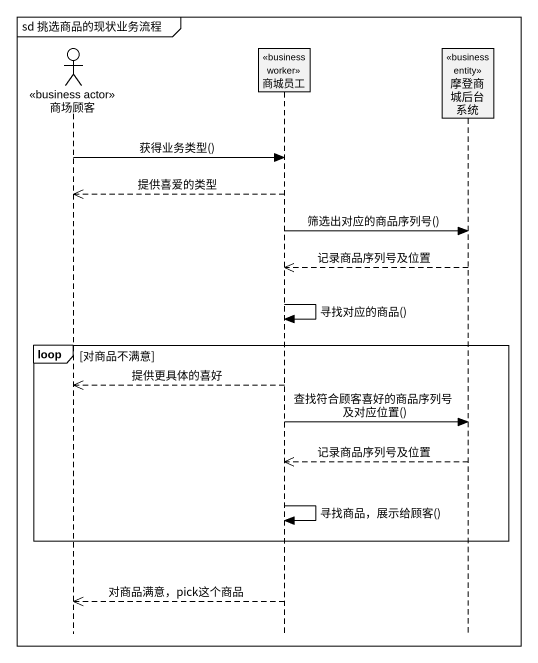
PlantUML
@startuml
mainframe sd 挑选商品的现状业务流程
hide footbox
actor 商场顾客 <<business actor>>
participant 商城员工 <<business worker>>
participant 摩登商城后台系统 <<business entity>>

商场顾客 -> 商城员工 : 获得业务类型()
商城员工 -->> 商场顾客 : 提供喜爱的类型
商城员工 -> 摩登商城后台系统 : 筛选出对应的商品序列号()
摩登商城后台系统 -->> 商城员工 : 记录商品序列号及位置
商城员工 -> 商城员工 : 寻找对应的商品()
loop 对商品不满意
  商城员工 -->> 商场顾客 : 提供更具体的喜好
  商城员工 -> 摩登商城后台系统 : 查找符合顾客喜好的商品序列号及对应位置()
  摩登商城后台系统 -->> 商城员工 : 记录商品序列号及位置
  商城员工 -> 商城员工 : 寻找商品，展示给顾客()
end
商城员工 -->> 商场顾客 : 对商品满意，pick这个商品
@enduml
